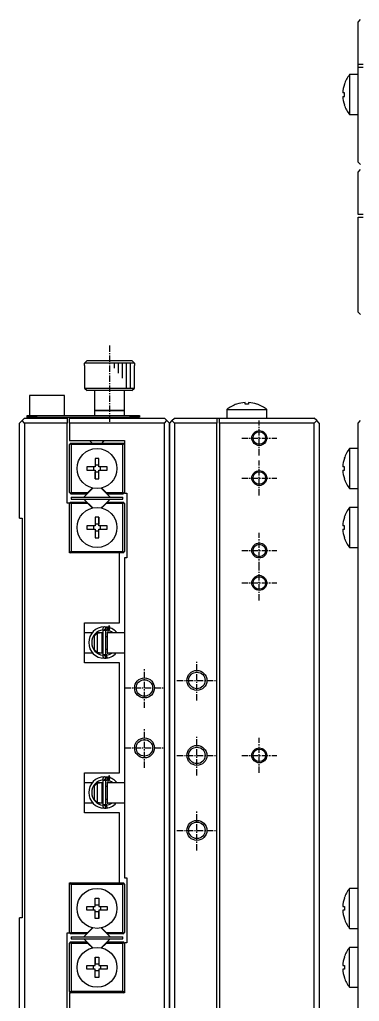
# Model space of a CAD drawing. Extents: x 10 to 415, y 10 to 308.
# Drawn here: x 12 to 80, y 111 to 307.4 of the extents above; entities that cross this region are included whole.
import ezdxf

# ---------------------------------------------------------------- set-up
doc = ezdxf.new("R2010")
doc.units = 0
doc.linetypes.add('CENTER', pattern=[2, 1.25, -0.25, 0.25, -0.25])
doc.layers.get('0').update_dxf_attribs({"linetype": 'CONTINUOUS'})
doc.layers.add('CENTER', color=1, linetype='CENTER')

msp = doc.modelspace()

# ---------------------------------------------------------------- linework, layer by layer
at = {"color": 7, "linetype": 'CONTINUOUS'}
for p, q in [((79.790015, 306.9098082008853), (80.290015, 307.4098082008853)), ((79.790015, 298.4098082008853), (79.790015, 306.9098082008853)), ((80.790015, 298.4098082008853), (79.790015, 298.4098082008853)), ((79.790015, 297.9098082008853), (79.790015, 298.4098082008853)), ((79.790015, 294.0598082008853), (79.790015, 297.9098082008853)), ((79.790015, 297.9098082008853), (80.790015, 297.9098082008853)), ((78.06654, 296.4098082008853), (78.06654, 288.4098082008853)), ((79.790015, 296.4098082008853), (78.06654, 296.4098082008853)), ((79.790015, 296.4098082008853), (78.06654, 296.4098082008853)), ((77.027433, 292.7698082008853), (76.709985, 292.7698082008853)), ((77.027433, 294.4452382008853), (77.01838399999998, 294.4496522008853)), ((77.027433, 292.0498082008853), (77.027433, 292.7698082008853)), ((79.790015, 290.7598082008854), (79.790015, 294.0598082008853)), ((76.709985, 292.0498082008853), (77.027433, 292.0498082008853)), ((79.790015, 278.9098082008853), (79.790015, 290.7598082008854)), ((77.01838399999998, 290.3699642008853), (77.027433, 290.3743782008854)), ((78.06654, 288.4098082008853), (79.790015, 288.4098082008853)), ((78.06654, 288.4098082008853), (79.790015, 288.4098082008853)), ((79.790015, 278.9098082008853), (80.290015, 278.4098082008853)), ((79.790015, 276.9098082008853), (80.290015, 277.4098082008853)), ((79.790015, 268.4098082008853), (79.790015, 276.9098082008853)), ((80.790015, 268.4098082008853), (79.790015, 268.4098082008853)), ((79.790015, 248.9098082008853), (79.790015, 267.9098082008853)), ((79.790015, 267.9098082008853), (80.790015, 267.9098082008853)), ((79.790015, 248.9098082008853), (80.290015, 248.4098082008853)), ((25, 238.1998232008853), (25.016026, 238.1998232008853)), ((25, 238.1998232008853), (25, 233.6998232008853)), ((25.016026, 238.6998232008853), (25.517813, 239.1998232008853)), ((34.983974, 238.6998232008853), (25.016026, 238.6998232008853)), ((25.016026, 238.1998232008853), (25.016026, 238.6998232008853)), ((25.517813, 239.1998232008853), (34.482187, 239.1998232008853)), ((34.482187, 239.1998232008853), (34.983974, 238.6998232008853)), ((34.983974, 238.6998232008853), (34.983974, 238.1998232008853)), ((34.983974, 238.1998232008853), (35, 238.1998232008853)), ((35, 233.6998232008853), (35, 238.1998232008853)), ((21, 232.1998232008853), (14, 232.1998232008853)), ((14, 232.1998232008853), (14, 228.1998232008853)), ((21, 228.1998232008853), (21, 232.1998232008853)), ((25, 233.6998232008853), (35, 233.6998232008853)), ((25, 233.6998232008853), (25.5, 233.1998232008853)), ((34.5, 233.1998232008853), (25.5, 233.1998232008853)), ((27, 233.1998232008853), (27, 229.1998232008853)), ((33, 229.1998232008853), (33, 233.1998232008853)), ((34.5, 233.1998232008853), (35, 233.6998232008853)), ((55.46457, 230.4624062008853), (55.460156, 230.4714552008853)), ((57.14, 230.4624062008853), (57.14, 230.7798542008853)), ((57.86, 230.4624062008853), (57.14, 230.4624062008853)), ((57.86, 230.7798542008853), (57.86, 230.4624062008853)), ((59.53984399999999, 230.4714552008853), (59.53543, 230.4624062008853)), ((13.5, 227.8998232008853), (13.5, 228.1998232008853)), ((13.5, 228.1998232008853), (15.5, 228.1998232008853)), ((13.5, 227.6998232008853), (13.5, 227.8998232008853)), ((13.5, 227.8998232008853), (15.5, 227.8998232008853)), ((15.5, 227.8998232008853), (13.5, 227.8998232008853)), ((15.5, 228.1998232008853), (34, 228.1998232008853)), ((15.5, 227.8998232008853), (19.5, 227.8998232008853)), ((15.5, 227.8998232008853), (19.5, 227.8998232008853)), ((19.5, 227.8998232008853), (34, 227.8998232008853)), ((21.5, 227.8998232008853), (21.5, 227.6998232008853)), ((27, 229.1998232008853), (33, 229.1998232008853)), ((33, 229.1998232008853), (27, 229.1998232008853)), ((27, 229.1998232008853), (27, 228.1998232008853)), ((28.5, 227.8998232008853), (28.5, 227.6998432008853)), ((31.5, 227.6998432008853), (31.5, 227.8998232008853)), ((33, 228.1998232008853), (33, 229.1998232008853)), ((34, 228.1998232008853), (36, 228.1998232008853)), ((36, 227.8998232008853), (34, 227.8998232008853)), ((36, 228.1998232008853), (36, 227.8998232008853)), ((53.5, 229.4232992008853), (61.5, 229.4232992008853)), ((53.5, 229.4232992008853), (53.5, 227.6998232008853)), ((53.5, 229.4232992008853), (53.5, 227.6998232008853)), ((61.5, 227.6998232008853), (61.5, 229.4232992008853)), ((61.5, 227.6998232008853), (61.5, 229.4232992008853)), ((12, 226.6998232008853), (12.5, 227.1998232008853)), ((12, 207.6998232008853), (12, 226.6998232008853)), ((12.5, 227.1998232008853), (13, 227.6998232008853)), ((13, 226.6998232008853), (12.5, 227.1998232008853)), ((13, 227.6998232008853), (21.5, 227.6998232008853)), ((21.5, 226.6998232008853), (13, 226.6998232008853)), ((13, 226.6998232008853), (13, 108.6998232008853)), ((21.5, 227.6998232008853), (21.5, 226.6998232008853)), ((21.5, 210.6998232008853), (21.5, 226.6998232008853)), ((22, 227.6998232008853), (41, 227.6998232008853)), ((22, 226.6998232008853), (22, 227.6998232008853)), ((22, 226.6998232008853), (22, 223.1998232008853)), ((41, 226.6998232008853), (22, 226.6998232008853)), ((41.5, 227.1998232008853), (41, 227.6998232008853)), ((41, 226.6998232008853), (41.5, 227.1998232008853)), ((41, 108.6998232008853), (41, 226.6998232008853)), ((41.5, 227.1998232008853), (42, 226.6998232008853)), ((42.5, 227.1998232008853), (42, 226.6998232008853)), ((42, 108.6998232008853), (42, 226.6998232008853)), ((42, 226.6998232008853), (42, 108.6998232008853)), ((42.5, 227.1998232008853), (43, 227.6998232008853)), ((43, 226.6998232008853), (42.5, 227.1998232008853)), ((43, 227.6998232008853), (51.5, 227.6998232008853)), ((51.5, 226.6998232008853), (43, 226.6998232008853)), ((43, 226.6998232008853), (43, 108.6998232008853)), ((51.5, 227.6998232008853), (51.5, 226.6998232008853)), ((51.5, 227.6998232008853), (52, 227.6998232008853)), ((51.5, 108.6998232008853), (51.5, 226.6998232008853)), ((52, 227.6998232008853), (55.85, 227.6998232008853)), ((52, 226.6998232008853), (52, 227.6998232008853)), ((71, 226.6998232008853), (52, 226.6998232008853)), ((52, 226.6998232008853), (52, 108.6998232008853)), ((55.85, 227.6998232008853), (59.15, 227.6998232008853)), ((59.15, 227.6998232008853), (71, 227.6998232008853)), ((71.5, 227.1998232008853), (71, 227.6998232008853)), ((71, 226.6998232008853), (71.5, 227.1998232008853)), ((71, 108.6998232008853), (71, 226.6998232008853)), ((72, 226.6998232008853), (71.5, 227.1998232008853)), ((72, 226.6998232008853), (72, 108.6998232008853)), ((79.790015, 226.6998232008853), (80.290015, 227.1998232008853)), ((79.790015, 219.2498232008853), (79.790015, 226.6998232008853)), ((22, 223.1998232008853), (26, 223.1998232008853)), ((22, 222.3998232008853), (22.15, 222.5498232008853)), ((22, 212.7998232008853), (22, 222.3998232008853)), ((22.3, 222.6998232008853), (22.15, 222.5498232008853)), ((22.15, 222.5498232008853), (22.3, 222.3998232008853)), ((22.3, 222.6998232008853), (32.7, 222.6998232008853)), ((22.3, 222.3998232008853), (22.3, 212.7998232008853)), ((32.7, 222.3998232008853), (22.3, 222.3998232008853)), ((26, 223.1998232008853), (28.500005, 223.1998232008853)), ((26, 223.1998232008853), (26.25, 222.9498232008853)), ((26.25, 222.9498232008853), (26.5, 222.6998232008853)), ((28.5, 222.6998232008853), (28.75, 222.9498232008853)), ((28.500005, 223.1998232008853), (29, 223.1998232008853)), ((28.75, 222.9498232008853), (29, 223.1998232008853)), ((29, 223.1998232008853), (31.499995, 223.1998232008853)), ((31.499995, 223.1998232008853), (33, 223.1998232008853)), ((32.85, 222.5498232008853), (32.7, 222.6998232008853)), ((32.7, 222.3998232008853), (32.85, 222.5498232008853)), ((32.7, 212.7998232008853), (32.7, 222.3998232008853)), ((32.85, 222.5498232008853), (33, 222.3998232008853)), ((33, 223.1998232008853), (33, 212.6998232008853)), ((78.06654, 221.5998232008853), (78.06654, 213.5998232008853)), ((79.790015, 221.5998232008853), (78.06654, 221.5998232008853)), ((27.86, 219.6352542008853), (27.14, 219.6352542008853)), ((27.14, 219.6352542008853), (27.14, 217.9598232008853)), ((27.14, 219.6352542008853), (27.14, 218.2878522008853)), ((27.14, 218.2878522008853), (27.14, 217.9598232008853)), ((27.86, 218.2878522008853), (27.14, 218.2878522008853)), ((27.86, 217.9598232008853), (27.86, 219.6352542008853)), ((77.027433, 219.6352542008853), (77.01838399999998, 219.6396672008853)), ((79.790015, 215.9498232008853), (79.790015, 219.2498232008853)), ((27.14, 217.9598232008853), (25.46457, 217.9598232008853)), ((25.46457, 217.9598232008853), (25.46457, 217.2398232008853)), ((25.46457, 217.2398232008853), (27.14, 217.2398232008853)), ((26.811971, 217.9598232008853), (26.811971, 217.2398232008853)), ((27.14, 217.2398232008853), (27.14, 215.5643932008853)), ((27.14, 217.2398232008853), (27.14, 216.9117942008853)), ((27.14, 215.5643932008853), (27.14, 216.9117942008853)), ((27.14, 216.9117942008853), (27.86, 216.9117942008853)), ((29.53543, 217.9598232008853), (27.86, 217.9598232008853)), ((27.86, 215.5643932008853), (27.86, 217.2398232008853)), ((27.86, 217.2398232008853), (29.53543, 217.2398232008853)), ((28.188029, 217.2398232008853), (28.188029, 217.9598232008853)), ((29.53543, 217.2398232008853), (29.53543, 217.9598232008853)), ((77.027433, 217.9598232008853), (76.709985, 217.9598232008853)), ((76.709985, 217.2398232008853), (77.027433, 217.2398232008853)), ((77.027433, 217.2398232008853), (77.027433, 217.9598232008853)), ((27.14, 215.5643932008853), (27.86, 215.5643932008853)), ((77.01838399999998, 215.5599792008853), (77.027433, 215.5643932008853)), ((79.790015, 207.4498232008853), (79.790015, 215.9498232008853)), ((22.15, 212.6498232008853), (22, 212.7998232008853)), ((22.3, 212.7998232008853), (22.15, 212.6498232008853)), ((22.15, 212.6498232008853), (22.3, 212.4998232008853)), ((22.3, 212.7998232008853), (25.683185, 212.7998232008853)), ((25.383185, 212.4998232008853), (22.3, 212.4998232008853)), ((24.871573, 211.8998232008853), (26.660632, 213.6888822008853)), ((25.383185, 212.4998232008853), (25.683185, 212.7998232008853)), ((25.683185, 212.7998232008853), (26.588438, 213.7050762008853)), ((30.128427, 211.8998232008853), (28.339368, 213.6888822008853)), ((28.411562, 213.7050762008853), (29.316815, 212.7998232008853)), ((29.316815, 212.7998232008853), (32.7, 212.7998232008853)), ((29.316815, 212.7998232008853), (29.616815, 212.4998232008853)), ((32.7, 212.4998232008853), (29.616815, 212.4998232008853)), ((32.85, 212.6498232008853), (32.7, 212.7998232008853)), ((32.7, 212.4998232008853), (32.85, 212.6498232008853)), ((33, 212.7998232008853), (32.85, 212.6498232008853)), ((33, 212.6998232008853), (33.5, 212.6998232008853)), ((33.5, 212.6998232008853), (33.5, 199.6998232008853)), ((78.06654, 213.5998232008853), (79.790015, 213.5998232008853)), ((22, 210.6998232008853), (21.5, 210.6998232008853)), ((22, 210.5998232008853), (22.15, 210.7498232008853)), ((22, 200.6998232008853), (22, 210.6998232008853)), ((22.3, 210.8998232008853), (22.15, 210.7498232008853)), ((22.15, 210.7498232008853), (22.3, 210.5998232008853)), ((22.3, 211.8998232008853), (32.7, 211.8998232008853)), ((22.3, 211.8998232008853), (22.3, 211.4998232008853)), ((22.3, 211.4998232008853), (32.7, 211.4998232008853)), ((22.3, 210.8998232008853), (25.383185, 210.8998232008853)), ((22.3, 210.5998232008853), (22.3, 200.9998232008853)), ((25.683185, 210.5998232008853), (22.3, 210.5998232008853)), ((24.871573, 211.4998232008853), (26.660632, 209.7107652008853)), ((25.683185, 210.5998232008853), (25.383185, 210.8998232008853)), ((26.588438, 209.6945702008853), (25.683185, 210.5998232008853)), ((28.914214, 210.2856102008853), (28.339368, 209.7107652008853)), ((29.316815, 210.5998232008853), (28.411562, 209.6945702008853)), ((30.128427, 211.4998232008853), (28.914214, 210.2856102008853)), ((29.616815, 210.8998232008853), (29.316815, 210.5998232008853)), ((32.7, 210.5998232008853), (29.316815, 210.5998232008853)), ((29.616815, 210.8998232008853), (32.7, 210.8998232008853)), ((32.7, 211.4998232008853), (32.7, 211.8998232008853)), ((32.85, 210.7498232008853), (32.7, 210.8998232008853)), ((32.7, 210.5998232008853), (32.85, 210.7498232008853)), ((32.7, 200.9998232008853), (32.7, 210.5998232008853)), ((32.85, 210.7498232008853), (33, 210.5998232008853)), ((33, 210.5998232008853), (33, 200.9998232008853)), ((78.06654, 209.7998232008853), (78.06654, 205.7998232008853)), ((79.790015, 209.7998232008853), (78.06654, 209.7998232008853)), ((12, 207.6998232008853), (12.5, 207.6998232008853)), ((12.5, 207.6998232008853), (12.5, 127.6998232008853)), ((27.86, 207.8352542008853), (27.14, 207.8352542008853)), ((27.14, 207.8352542008853), (27.14, 206.1598232008853)), ((27.86, 206.4878522008853), (27.14, 206.4878522008853)), ((27.86, 206.1598232008853), (27.86, 207.8352542008853)), ((27.86, 207.8352542008853), (27.86, 206.4878522008853)), ((27.86, 206.1598232008853), (27.86, 206.4878522008853)), ((77.027433, 207.8352542008853), (77.01838399999998, 207.8396672008854)), ((77.027433, 207.8352542008853), (77.01838399999998, 207.8396672008854)), ((79.790015, 204.1498232008853), (79.790015, 207.4498232008853)), ((25.46457, 206.1598232008853), (25.46457, 205.4398232008853)), ((27.14, 206.1598232008853), (25.46457, 206.1598232008853)), ((25.46457, 205.4398232008853), (27.14, 205.4398232008853)), ((26.811971, 206.1598232008853), (26.811971, 205.4398232008853)), ((27.14, 205.4398232008853), (27.14, 203.7643932008853)), ((27.14, 205.1117942008853), (27.86, 205.1117942008853)), ((29.53543, 206.1598232008853), (27.86, 206.1598232008853)), ((27.86, 205.4398232008853), (29.53543, 205.4398232008853)), ((27.86, 203.7643932008853), (27.86, 205.4398232008853)), ((27.86, 205.1117942008853), (27.86, 205.4398232008853)), ((27.86, 203.7643932008853), (27.86, 205.1117942008853)), ((28.188029, 205.4398232008853), (28.188029, 206.1598232008853)), ((29.53543, 205.4398232008853), (29.53543, 206.1598232008853)), ((77.027433, 206.1598232008853), (76.709985, 206.1598232008853)), ((76.709985, 205.4398232008853), (77.027433, 205.4398232008853)), ((77.027433, 205.4398232008853), (77.027433, 206.1598232008853)), ((78.06654, 205.7998232008853), (78.06654, 201.7998232008853)), ((27.14, 203.7643932008853), (27.86, 203.7643932008853)), ((77.01838399999998, 203.7599792008853), (77.027433, 203.7643932008853)), ((77.01838399999998, 203.7599792008853), (77.027433, 203.7643932008853)), ((79.790015, 108.6998232008853), (79.790015, 204.1498232008853)), ((22.15, 200.8498232008853), (22, 200.9998232008853)), ((32, 200.6998232008853), (22, 200.6998232008853)), ((22.3, 200.9998232008853), (22.15, 200.8498232008853)), ((22.15, 200.8498232008853), (22.3, 200.6998232008853)), ((22.3, 200.9998232008853), (32.7, 200.9998232008853)), ((32.7, 200.6998232008853), (32, 200.6998232008853)), ((32, 186.6998232008853), (32, 200.6998232008853)), ((32.85, 200.8498232008853), (32.7, 200.9998232008853)), ((32.7, 200.6998232008853), (32.85, 200.8498232008853)), ((33, 200.9998232008853), (32.85, 200.8498232008853)), ((78.06654, 201.7998232008853), (79.790015, 201.7998232008853)), ((33, 199.6998232008853), (33, 135.6998232008853)), ((33.5, 199.6998232008853), (33, 199.6998232008853)), ((25, 186.6998232008853), (32, 186.6998232008853)), ((25, 183.9498232008853), (25, 186.6998232008853)), ((26.503516, 184.6998232008853), (25, 184.6998232008853)), ((27, 184.1140372008853), (27.5, 184.6363152008853)), ((28, 184.6998232008853), (27.321768, 184.6998232008853)), ((27.5, 184.6363152008853), (27.5, 180.7633322008853)), ((28, 184.6363152008853), (27.5, 184.6363152008853)), ((28, 184.6998232008853), (28, 184.6363152008853)), ((28.5, 184.6998232008853), (28, 184.6998232008853)), ((28.5, 180.6998232008853), (28.5, 184.6998232008853)), ((28.694651, 185.3076142008853), (28.731549, 185.3116862008853)), ((28.694736, 185.6249312008853), (28.694736, 179.9249312008853)), ((29.564457, 185.8723822008853), (29.026863, 185.9238642008853)), ((29.660774, 185.8537122008853), (29.219678, 185.8234502008853)), ((29.294736, 179.9249312008853), (29.294736, 185.6249312008853)), ((29.5, 184.6998232008853), (29.5, 180.6998232008853)), ((33, 184.6998232008853), (29.5, 184.6998232008853)), ((29.525563, 185.2696342008853), (29.561788, 185.2616522008853)), ((29.67224, 185.8484832008853), (29.544927, 185.2653962008853)), ((29.661177, 185.8530562008853), (29.564457, 185.8723822008853)), ((29.670334, 185.8510622008853), (29.67224, 185.8484832008853)), ((25, 181.4498232008853), (25, 183.9498232008853)), ((27, 181.2856102008853), (27, 184.1140372008853)), ((28.694736, 183.9498232008853), (28.5, 183.9498232008853)), ((29.5, 183.9498232008853), (29.294736, 183.9498232008853)), ((25, 178.6998232008853), (25, 181.4498232008853)), ((27.5, 180.7633322008853), (27, 181.2856102008853)), ((27.5, 180.7633322008853), (28, 180.7633322008853)), ((28, 180.7633322008853), (28, 180.6998232008853)), ((28.5, 181.4498232008853), (28.694736, 181.4498232008853)), ((29.294736, 181.4498232008853), (29.5, 181.4498232008853)), ((25, 180.6998232008853), (26.627182, 180.6998232008853)), ((27.512775, 180.6998232008853), (28, 180.6998232008853)), ((28, 180.6998232008853), (28.5, 180.6998232008853)), ((29.5, 180.6998232008853), (33, 180.6998232008853)), ((29.605197, 179.6861772008853), (29.606766, 179.6864032008853)), ((29.606766, 179.6864032008853), (29.60873, 179.6866912008853)), ((29.60873, 179.6866912008853), (29.610579, 179.6869662008853)), ((29.610579, 179.6869662008853), (29.612286, 179.6872242008853)), ((29.612286, 179.6872242008853), (29.613367, 179.6873892008853)), ((29.613367, 179.6873892008853), (29.615742, 179.6877582008853)), ((29.615742, 179.6877582008853), (29.61690200000001, 179.6879402008853)), ((29.61690200000001, 179.6879402008853), (29.618384, 179.6881762008853)), ((29.618384, 179.6881762008853), (29.620104, 179.6884542008853)), ((29.620104, 179.6884542008853), (29.621446, 179.6886732008853)), ((29.621446, 179.6886732008853), (29.624951, 179.6892562008853)), ((29.624951, 179.6892562008853), (29.626498, 179.6895192008853)), ((29.626498, 179.6895192008853), (29.660774, 179.6961502008853)), ((29.661261, 179.6963082008853), (29.660243, 179.6960922008853)), ((29.660724, 179.6967052008853), (29.725263, 179.7113892008853)), ((32, 178.6998232008853), (25, 178.6998232008853)), ((32, 156.6998232008853), (32, 178.6998232008853)), ((25, 156.6998232008853), (32, 156.6998232008853)), ((25, 153.9498232008853), (25, 156.6998232008853)), ((28.694651, 155.3076142008853), (28.731549, 155.3116862008853)), ((28.694736, 155.6249312008853), (28.694736, 149.9249312008853)), ((29.564457, 155.8723822008853), (29.026863, 155.9238642008853)), ((29.660774, 155.8537122008853), (29.219678, 155.8234502008853)), ((29.294736, 149.9249312008853), (29.294736, 155.6249312008853)), ((29.525563, 155.2696342008853), (29.543352, 155.2657842008853)), ((29.543352, 155.2657842008853), (29.561788, 155.2616522008853)), ((29.671211, 155.8502922008853), (29.544927, 155.2653962008853)), ((29.661177, 155.8530562008853), (29.564457, 155.8723822008853)), ((29.670334, 155.8510622008853), (29.671211, 155.8502922008853)), ((26.503516, 154.6998232008853), (25, 154.6998232008853)), ((25, 151.4498232008853), (25, 153.9498232008853)), ((27, 154.1140372008853), (27.5, 154.6363152008853)), ((27, 151.2856102008853), (27, 154.1140372008853)), ((28, 154.6998232008853), (27.321768, 154.6998232008853)), ((27.5, 154.6363152008853), (27.5, 150.7633322008853)), ((28, 154.6363152008853), (27.5, 154.6363152008853)), ((28, 154.6998232008853), (28, 154.6363152008853)), ((28.5, 154.6998232008853), (28, 154.6998232008853)), ((28.5, 150.6998232008853), (28.5, 154.6998232008853)), ((28.694736, 153.9498232008853), (28.5, 153.9498232008853)), ((29.5, 153.9498232008853), (29.294736, 153.9498232008853)), ((29.5, 154.6998232008853), (29.5, 150.6998232008853)), ((33, 154.6998232008853), (29.5, 154.6998232008853)), ((25, 148.6998232008853), (25, 151.4498232008853)), ((27.5, 150.7633322008853), (27, 151.2856102008853)), ((28.5, 151.4498232008853), (28.694736, 151.4498232008853)), ((29.294736, 151.4498232008853), (29.5, 151.4498232008853)), ((25, 150.6998232008853), (26.627182, 150.6998232008853)), ((27.5, 150.7633322008853), (28, 150.7633322008853)), ((27.512775, 150.6998232008853), (28, 150.6998232008853)), ((28, 150.7633322008853), (28, 150.6998232008853)), ((28, 150.6998232008853), (28.5, 150.6998232008853)), ((29.5, 150.6998232008853), (33, 150.6998232008853)), ((29.605197, 149.6861772008853), (29.606766, 149.6864032008853)), ((29.606766, 149.6864032008853), (29.60873, 149.6866912008853)), ((29.60873, 149.6866912008853), (29.610579, 149.6869662008853)), ((29.610579, 149.6869662008853), (29.612286, 149.6872242008853)), ((29.612286, 149.6872242008853), (29.613367, 149.6873892008853)), ((29.613367, 149.6873892008853), (29.615742, 149.6877582008853)), ((29.615742, 149.6877582008853), (29.61690200000001, 149.6879402008853)), ((29.61690200000001, 149.6879402008853), (29.618384, 149.6881762008853)), ((29.618384, 149.6881762008853), (29.620104, 149.6884542008853)), ((29.620104, 149.6884542008853), (29.621446, 149.6886732008853)), ((29.621446, 149.6886732008853), (29.624951, 149.6892562008853)), ((29.624951, 149.6892562008853), (29.626498, 149.6895192008853)), ((29.626498, 149.6895192008853), (29.660774, 149.6961502008853)), ((29.661261, 149.6963082008853), (29.660243, 149.6960922008853)), ((29.660724, 149.6967052008853), (29.695427, 149.7044212008853)), ((32, 148.6998232008853), (25, 148.6998232008853)), ((32, 134.6998232008853), (32, 148.6998232008853)), ((33, 135.6998232008853), (33.5, 135.6998232008853)), ((33.5, 135.6998232008853), (33.5, 122.6998232008853)), ((22, 134.6998232008853), (32, 134.6998232008853)), ((22, 124.6998232008853), (22, 134.6998232008853)), ((22, 134.3998232008853), (22.15, 134.5498232008853)), ((22.3, 134.6998232008853), (22.15, 134.5498232008853)), ((22.15, 134.5498232008853), (22.3, 134.3998232008853)), ((32.7, 134.3998232008853), (22.3, 134.3998232008853)), ((22.3, 134.3998232008853), (22.3, 124.7998232008853)), ((32, 134.6998232008853), (32.7, 134.6998232008853)), ((32.85, 134.5498232008853), (32.7, 134.6998232008853)), ((32.7, 134.3998232008853), (32.85, 134.5498232008853)), ((32.7, 124.7998232008853), (32.7, 134.3998232008853)), ((32.85, 134.5498232008853), (33, 134.3998232008853)), ((33, 134.3998232008853), (33, 124.7998232008853)), ((78.06654, 129.5998232008853), (78.06654, 133.5998232008853)), ((79.790015, 133.5998232008853), (78.06654, 133.5998232008853)), ((27.14, 131.6352542008853), (27.86, 131.6352542008853)), ((27.14, 129.9598232008853), (27.14, 131.6352542008853)), ((27.86, 131.6352542008853), (27.86, 129.9598232008853)), ((27.86, 131.6352542008853), (27.86, 130.2878522008853)), ((77.01838399999998, 131.6396672008853), (77.027433, 131.6352542008853)), ((77.01838399999998, 131.6396672008853), (77.027433, 131.6352542008853)), ((25.46457, 129.9598232008853), (27.14, 129.9598232008853)), ((25.46457, 129.2398232008853), (25.46457, 129.9598232008853)), ((26.811971, 129.2398232008853), (26.811971, 129.9598232008853)), ((27.14, 130.2878522008853), (27.86, 130.2878522008853)), ((27.86, 130.2878522008853), (27.86, 129.9598232008853)), ((27.86, 129.9598232008853), (29.53543, 129.9598232008853)), ((28.188029, 129.9598232008853), (28.188029, 129.2398232008853)), ((29.53543, 129.9598232008853), (29.53543, 129.2398232008853)), ((76.709985, 129.9598232008853), (77.027433, 129.9598232008853)), ((77.027433, 129.9598232008853), (77.027433, 129.2398232008853)), ((12, 108.6998232008853), (12, 127.6998232008853)), ((12.5, 127.6998232008853), (12, 127.6998232008853)), ((27.14, 129.2398232008853), (25.46457, 129.2398232008853)), ((27.14, 127.5643932008853), (27.14, 129.2398232008853)), ((27.86, 128.9117942008853), (27.14, 128.9117942008853)), ((27.86, 129.2398232008853), (27.86, 127.5643932008853)), ((29.53543, 129.2398232008853), (27.86, 129.2398232008853)), ((27.86, 129.2398232008853), (27.86, 128.9117942008853)), ((27.86, 127.5643932008853), (27.86, 128.9117942008853)), ((77.027433, 129.2398232008853), (76.709985, 129.2398232008853)), ((78.06654, 125.5998232008853), (78.06654, 129.5998232008853)), ((27.86, 127.5643932008853), (27.14, 127.5643932008853)), ((77.027433, 127.5643932008853), (77.01838399999998, 127.5599792008853)), ((77.027433, 127.5643932008853), (77.01838399999998, 127.5599792008853)), ((21.5, 124.6998232008853), (22, 124.6998232008853)), ((21.5, 108.6998232008853), (21.5, 124.6998232008853)), ((22.15, 124.6498232008853), (22, 124.7998232008853)), ((22.3, 124.7998232008853), (22.15, 124.6498232008853)), ((22.15, 124.6498232008853), (22.3, 124.4998232008853)), ((22.3, 124.7998232008853), (25.683185, 124.7998232008853)), ((25.383185, 124.4998232008853), (22.3, 124.4998232008853)), ((22.3, 123.8998232008853), (22.3, 123.4998232008853)), ((22.3, 123.8998232008853), (32.7, 123.8998232008853)), ((24.871573, 123.8998232008853), (26.085786, 125.1140372008853)), ((25.383185, 124.4998232008853), (25.683185, 124.7998232008853)), ((25.683185, 124.7998232008853), (26.588438, 125.7050762008853)), ((26.085786, 125.1140372008853), (26.660632, 125.6888822008853)), ((30.128427, 123.8998232008853), (28.339368, 125.6888822008853)), ((28.411562, 125.7050762008853), (29.316815, 124.7998232008853)), ((29.316815, 124.7998232008853), (29.616815, 124.4998232008853)), ((29.316815, 124.7998232008853), (32.7, 124.7998232008853)), ((32.7, 124.4998232008853), (29.616815, 124.4998232008853)), ((32.85, 124.6498232008853), (32.7, 124.7998232008853)), ((32.7, 124.4998232008853), (32.85, 124.6498232008853)), ((32.7, 123.4998232008853), (32.7, 123.8998232008853)), ((33, 124.7998232008853), (32.85, 124.6498232008853)), ((78.06654, 125.5998232008853), (79.790015, 125.5998232008853)), ((22, 122.5998232008853), (22.15, 122.7498232008853)), ((22, 112.9998232008853), (22, 122.5998232008853)), ((22.3, 122.8998232008853), (22.15, 122.7498232008853)), ((22.15, 122.7498232008853), (22.3, 122.5998232008853)), ((22.3, 123.4998232008853), (32.7, 123.4998232008853)), ((22.3, 122.8998232008853), (25.383185, 122.8998232008853)), ((25.683185, 122.5998232008853), (22.3, 122.5998232008853)), ((22.3, 122.5998232008853), (22.3, 112.9998232008853)), ((24.871573, 123.4998232008853), (26.660632, 121.7107652008853)), ((25.683185, 122.5998232008853), (25.383185, 122.8998232008853)), ((26.588438, 121.6945702008853), (25.683185, 122.5998232008853)), ((30.128427, 123.4998232008853), (28.339368, 121.7107652008853)), ((29.316815, 122.5998232008853), (28.411562, 121.6945702008853)), ((29.616815, 122.8998232008853), (29.316815, 122.5998232008853)), ((32.7, 122.5998232008853), (29.316815, 122.5998232008853)), ((29.616815, 122.8998232008853), (32.7, 122.8998232008853)), ((32.85, 122.7498232008853), (32.7, 122.8998232008853)), ((32.7, 122.5998232008853), (32.85, 122.7498232008853)), ((32.7, 112.9998232008853), (32.7, 122.5998232008853)), ((32.85, 122.7498232008853), (33, 122.5998232008853)), ((33, 122.6998232008853), (33, 112.6998232008853)), ((33.5, 122.6998232008853), (33, 122.6998232008853)), ((78.06654, 113.7998232008853), (78.06654, 121.7998232008853)), ((79.790015, 121.7998232008853), (78.06654, 121.7998232008853)), ((27.14, 119.8352542008853), (27.86, 119.8352542008853)), ((27.14, 118.1598232008853), (27.14, 119.8352542008853)), ((27.14, 119.8352542008853), (27.14, 118.4878522008853)), ((27.86, 119.8352542008853), (27.86, 118.1598232008853)), ((77.01838399999998, 119.8396672008853), (77.027433, 119.8352542008853)), ((25.46457, 118.1598232008853), (27.14, 118.1598232008853)), ((25.46457, 117.4398232008853), (25.46457, 118.1598232008853)), ((26.811971, 117.4398232008853), (26.811971, 118.1598232008853)), ((27.14, 118.1598232008853), (27.14, 118.4878522008853)), ((27.14, 118.4878522008853), (27.86, 118.4878522008853)), ((27.86, 118.1598232008853), (29.53543, 118.1598232008853)), ((28.188029, 118.1598232008853), (28.188029, 117.4398232008853)), ((29.53543, 118.1598232008853), (29.53543, 117.4398232008853)), ((76.709985, 118.1598232008853), (77.027433, 118.1598232008853)), ((77.027433, 118.1598232008853), (77.027433, 117.4398232008853)), ((27.14, 117.4398232008853), (25.46457, 117.4398232008853)), ((27.14, 115.7643932008853), (27.14, 117.4398232008853)), ((27.14, 117.1117942008853), (27.14, 117.4398232008853)), ((27.14, 115.7643932008853), (27.14, 117.1117942008853)), ((27.86, 117.1117942008853), (27.14, 117.1117942008853)), ((27.86, 117.4398232008853), (27.86, 115.7643932008853)), ((29.53543, 117.4398232008853), (27.86, 117.4398232008853)), ((77.027433, 117.4398232008853), (76.709985, 117.4398232008853)), ((27.86, 115.7643932008853), (27.14, 115.7643932008853)), ((77.027433, 115.7643932008853), (77.01838399999998, 115.7599792008853)), ((22.15, 112.8498232008853), (22, 112.9998232008853)), ((22, 112.6998232008853), (22, 108.6998232008853)), ((33, 112.6998232008853), (22, 112.6998232008853)), ((22.3, 112.9998232008853), (22.15, 112.8498232008853)), ((22.15, 112.8498232008853), (22.3, 112.6998232008853)), ((22.3, 112.9998232008853), (32.7, 112.9998232008853)), ((32.85, 112.8498232008853), (32.7, 112.9998232008853)), ((32.7, 112.6998232008853), (32.85, 112.8498232008853)), ((33, 112.9998232008853), (32.85, 112.8498232008853)), ((78.06654, 113.7998232008853), (79.790015, 113.7998232008853))]:
    msp.add_line(p, q, dxfattribs=at)
at = {"color": 3, "linetype": 'CONTINUOUS'}
for p, q in [((31, 237.6998232008853), (31, 238.6998232008853)), ((31.8, 236.6998232008853), (31.8, 238.6998232008853)), ((32.6, 235.6998232008853), (32.6, 238.6998232008853)), ((33.4, 233.6998232008853), (33.4, 238.6998232008853)), ((34.2, 233.6998232008853), (34.2, 238.6998232008853))]:
    msp.add_line(p, q, dxfattribs=at)
at = {"color": 7, "linetype": 'CONTINUOUS', "const_width": 1}
for points in [[(29.294736, 185.0716812008853), (29.294949, 185.0809552008853), (29.295635, 185.0907222008853), (29.296794, 185.1004432008853), (29.298421, 185.1100982008853), (29.300515, 185.1196632008853), (29.303071, 185.1291182008853), (29.306084, 185.1384412008853), (29.309548, 185.1476092008853), (29.313456, 185.1566032008853), (29.317801, 185.1654002008853), (29.322573, 185.1739802008853), (29.327763, 185.1823222008853), (29.333361, 185.1904062008853), (29.339355, 185.1982112008853), (29.345732, 185.2057182008853), (29.352478, 185.2129072008853), (29.35958, 185.2197612008853), (29.367022, 185.2262592008853), (29.374786, 185.2323862008853), (29.382856, 185.2381232008853), (29.391212, 185.2434542008853), (29.399834, 185.2483642008853), (29.408702, 185.2528392008853), (29.417794, 185.2568642008853), (29.427088, 185.2604282008853), (29.436559, 185.2635192008853), (29.446182, 185.2661272008853), (29.455934, 185.2682432008853), (29.465787, 185.2698612008853), (29.475716, 185.2709752008853), (29.485694, 185.2715802008853), (29.495693, 185.2716752008853), (29.505686, 185.2712592008853), (29.51564600000001, 185.2703322008853), (29.525546, 185.2688972008853), (29.533917, 185.2672762008853)], [(29.660243, 185.8537702008853), (29.662265, 185.8528502008853), (29.663886, 185.8501272008853), (29.66509699999999, 185.8456182008853), (29.66589, 185.8393512008853), (29.666261, 185.8313662008853), (29.666207, 185.8217102008853), (29.665728, 185.8104432008853), (29.66482800000001, 185.7976362008853), (29.663511, 185.7833662008853), (29.661787, 185.7677232008853), (29.659665, 185.7508022008853), (29.65715900000001, 185.7327072008853), (29.654285, 185.7135512008853), (29.65105900000001, 185.6934512008853), (29.64750200000001, 185.6725322008853), (29.643636, 185.6509212008853), (29.639485, 185.6287542008853), (29.635073, 185.6061652008853), (29.63043, 185.5832952008853), (29.625582, 185.5602842008853), (29.62056, 185.5372742008853), (29.615395, 185.5144082008853), (29.610118, 185.4918262008853), (29.604763, 185.4696672008853), (29.599362, 185.4480682008853), (29.593949, 185.4271622008853), (29.588557, 185.4070782008853), (29.583219, 185.3879412008853), (29.577968, 185.3698672008853), (29.572836, 185.3529682008853), (29.567856, 185.3373492008853), (29.563057, 185.3231052008853), (29.55847, 185.3103252008853), (29.55412199999999, 185.2990882008853), (29.550041, 185.2894622008853), (29.546252, 185.2815072008853), (29.542777, 185.2752722008853), (29.539639, 185.2707962008853), (29.536857, 185.2681062008853), (29.534448, 185.2672182008853)], [(29.533917, 180.2825862008853), (29.523808, 180.2806762008853), (29.513908, 180.2793322008853), (29.503948, 180.2784942008853), (29.493954, 180.2781672008853), (29.483954, 180.2783512008853), (29.473976, 180.2790462008853), (29.46404600000001, 180.2802502008853), (29.454191, 180.2819602008853), (29.444439, 180.2841692008853), (29.434816, 180.2868732008853), (29.425348, 180.2900612008853), (29.41605900000001, 180.2937242008853), (29.406975, 180.2978512008853), (29.398118, 180.3024302008853), (29.389511, 180.3074462008853), (29.381176, 180.3128842008853), (29.373132, 180.3187302008853), (29.3654, 180.3249652008853), (29.357997, 180.3315722008853), (29.35094, 180.3385322008853), (29.344245, 180.3458282008853), (29.337928, 180.3534392008853), (29.332001, 180.3613442008853), (29.326477, 180.3695252008853), (29.321368, 180.3779582008853), (29.316683, 180.3866252008853), (29.312433, 180.3955022008853), (29.308625, 180.4045692008853), (29.305267, 180.4138042008853), (29.302364, 180.4231852008853), (29.299923, 180.4326892008853), (29.297948, 180.4422962008853), (29.296442, 180.4519822008853), (29.295407, 180.4617252008853), (29.294846, 180.4715042008853), (29.294736, 180.4781822008853)], [(29.294736, 155.0716812008853), (29.294949, 155.0809552008853), (29.295635, 155.0907222008853), (29.296794, 155.1004432008853), (29.298421, 155.1100982008853), (29.300515, 155.1196632008853), (29.303071, 155.1291182008853), (29.306084, 155.1384412008853), (29.309548, 155.1476092008853), (29.313456, 155.1566032008853), (29.317801, 155.1654002008853), (29.322573, 155.1739802008853), (29.327763, 155.1823222008853), (29.333361, 155.1904062008853), (29.339355, 155.1982112008853), (29.345732, 155.2057182008853), (29.352478, 155.2129072008853), (29.35958, 155.2197612008853), (29.367022, 155.2262592008853), (29.374786, 155.2323862008853), (29.382856, 155.2381232008853), (29.391212, 155.2434542008853), (29.399834, 155.2483642008853), (29.408702, 155.2528392008853), (29.417794, 155.2568642008853), (29.427088, 155.2604282008853), (29.436559, 155.2635192008853), (29.446182, 155.2661272008853), (29.455934, 155.2682432008853), (29.465787, 155.2698612008853), (29.475716, 155.2709752008853), (29.485694, 155.2715802008853), (29.495693, 155.2716752008853), (29.505686, 155.2712592008853), (29.51564600000001, 155.2703322008853), (29.525546, 155.2688972008853), (29.533917, 155.2672762008853)], [(29.660243, 155.8537702008853), (29.662265, 155.8528502008853), (29.663886, 155.8501272008853), (29.66509699999999, 155.8456182008853), (29.66589, 155.8393512008853), (29.666261, 155.8313662008853), (29.666207, 155.8217102008853), (29.665728, 155.8104432008853), (29.66482800000001, 155.7976362008853), (29.663511, 155.7833662008853), (29.661787, 155.7677232008853), (29.659665, 155.7508022008853), (29.65715900000001, 155.7327072008853), (29.654285, 155.7135512008853), (29.65105900000001, 155.6934512008853), (29.64750200000001, 155.6725322008853), (29.643636, 155.6509212008853), (29.639485, 155.6287542008853), (29.635073, 155.6061652008853), (29.63043, 155.5832952008853), (29.625582, 155.5602842008853), (29.62056, 155.5372742008853), (29.615395, 155.5144082008853), (29.610118, 155.4918262008853), (29.604763, 155.4696672008853), (29.599362, 155.4480682008853), (29.593949, 155.4271622008853), (29.588557, 155.4070782008853), (29.583219, 155.3879412008853), (29.577968, 155.3698672008853), (29.572836, 155.3529682008853), (29.567856, 155.3373492008853), (29.563057, 155.3231052008853), (29.55847, 155.3103252008853), (29.55412199999999, 155.2990882008853), (29.550041, 155.2894622008853), (29.546252, 155.2815072008853), (29.542777, 155.2752722008853), (29.539639, 155.2707962008853), (29.536857, 155.2681062008853), (29.534448, 155.2672182008853)], [(29.533917, 150.2825862008853), (29.523808, 150.2806762008853), (29.513908, 150.2793322008853), (29.503948, 150.2784942008853), (29.493954, 150.2781672008853), (29.483954, 150.2783512008853), (29.473976, 150.2790462008853), (29.46404600000001, 150.2802502008853), (29.454191, 150.2819602008853), (29.444439, 150.2841692008853), (29.434816, 150.2868732008853), (29.425348, 150.2900612008853), (29.41605900000001, 150.2937242008853), (29.406975, 150.2978512008853), (29.398118, 150.3024302008853), (29.389511, 150.3074462008853), (29.381176, 150.3128842008853), (29.373132, 150.3187302008853), (29.3654, 150.3249652008853), (29.357997, 150.3315722008853), (29.35094, 150.3385322008853), (29.344245, 150.3458282008853), (29.337928, 150.3534392008853), (29.332001, 150.3613442008853), (29.326477, 150.3695252008853), (29.321368, 150.3779582008853), (29.316683, 150.3866252008853), (29.312433, 150.3955022008853), (29.308625, 150.4045692008853), (29.305267, 150.4138042008853), (29.302364, 150.4231852008853), (29.299923, 150.4326892008853), (29.297948, 150.4422962008853), (29.296442, 150.4519822008853), (29.295407, 150.4617252008853), (29.294846, 150.4715042008853), (29.294736, 150.4781822008853)]]:
    msp.add_lwpolyline(points, dxfattribs=at)
at = {"color": 3, "linetype": 'CONTINUOUS'}
for centre, radius in [((60, 223.6998232008853), 1.5), ((60, 215.6998232008853), 1.5), ((60, 201.1998232008853), 1.5), ((60, 194.6998232008853), 1.5), ((47.5, 175.1998232008853), 2), ((37, 173.6998232008853), 2), ((37, 161.6998232008853), 2), ((47.5, 160.1998232008853), 2), ((60, 160.1998232008853), 1.5), ((47.5, 145.1998232008853), 2)]:
    msp.add_circle(centre, radius, dxfattribs=at)
at = {"color": 7, "linetype": 'CONTINUOUS'}
for centre, radius in [((60, 223.6998232008853), 1.25), ((27.5, 217.5998232008853), 4), ((60, 215.6998232008853), 1.25), ((27.5, 205.7998232008853), 4), ((60, 201.1998232008853), 1.25), ((60, 194.6998232008853), 1.25), ((47.5, 175.1998232008853), 1.649999999999999), ((37, 173.6998232008853), 1.649999999999999), ((37, 161.6998232008853), 1.649999999999999), ((47.5, 160.1998232008853), 1.649999999999999), ((60, 160.1998232008853), 1.25), ((47.5, 145.1998232008853), 1.649999999999999), ((27.5, 129.5998232008853), 4), ((27.5, 117.7998232008853), 4)]:
    msp.add_circle(centre, radius, dxfattribs=at)
for centre, radius, start, end in [((83.190015, 292.4098082008853), 6.5, 142.020128, 161.7102769999999), ((83.190015, 292.4098082008853), 6.490023, 161.722202, 176.8201850000001), ((83.190015, 292.4098082008853), 6.490023, 183.1798149999999, 198.2777979999999), ((83.190015, 292.4098082008853), 6.5, 198.289723, 217.9798719999999), ((57.5, 224.2998232008853), 6.5, 108.289723, 127.979872), ((57.5, 224.2998232008853), 6.490023, 93.179815, 108.277798), ((57.5, 224.2998232008853), 6.490023, 71.72220199999997, 86.820185), ((57.5, 224.2998232008853), 6.5, 52.02012800000002, 71.71027700000003), ((83.190015, 217.5998232008853), 6.5, 142.020128, 161.7102769999999), ((83.190015, 217.5998232008853), 6.490023, 161.722202, 176.8201850000001), ((83.190015, 217.5998232008853), 6.490023, 183.1798149999999, 198.2777979999999), ((83.190015, 217.5998232008853), 6.5, 198.289723, 217.9798719999999), ((83.190015, 205.7998232008853), 6.5, 142.020128, 161.7102769999999), ((83.190015, 205.7998232008853), 6.490023, 161.722202, 176.8201850000001), ((83.190015, 205.7998232008853), 6.490023, 183.1798149999999, 198.2777979999999), ((83.190015, 205.7998232008853), 6.5, 198.289723, 217.9798719999999), ((28.994398, 182.7749292008853), 3.149092, 90.591862, 269.510247), ((28.994571, 182.7749202008853), 2.550390999999999, 96.75348, 263.247024), ((28.994736, 185.6249312008853), 0.3, 0, 180), ((28.990129, 182.7658402008853), 2.560413999999999, 49.063227, 77.733953), ((28.995754, 182.7776552008853), 3.146568999999999, 37.65736300000007, 77.801923), ((28.994736, 179.9249312008853), 0.3, 180, 0), ((28.99467700000001, 182.7751812008853), 3.149343999999999, 270.61806, 318.768943), ((28.994398, 182.7763682008853), 2.551858, 276.760389, 305.5187330000001), ((28.994398, 152.7749292008853), 3.149092, 90.591862, 269.510247), ((28.994571, 152.7749202008853), 2.550390999999999, 96.75348, 263.247024), ((28.994736, 155.6249312008853), 0.3, 0, 180), ((28.990129, 152.7658402008853), 2.560413999999999, 49.063227, 77.733953), ((28.995754, 152.7776552008853), 3.146568999999999, 37.65736300000007, 77.801923), ((28.994736, 149.9249312008853), 0.3, 180, 0), ((28.99467700000001, 152.7751812008853), 3.149343999999999, 270.61806, 318.768943), ((28.994398, 152.7763682008853), 2.551858, 276.760389, 305.5187330000001), ((83.190015, 129.5998232008853), 6.5, 142.020128, 161.7102769999999), ((83.190015, 129.5998232008853), 6.490023, 161.722202, 176.8201850000001), ((83.190015, 129.5998232008853), 6.490023, 183.1798149999999, 198.2777979999999), ((83.190015, 129.5998232008853), 6.5, 198.289723, 217.9798719999999), ((83.190015, 117.7998232008853), 6.5, 142.020128, 161.7102769999999), ((83.190015, 117.7998232008853), 6.490023, 161.722202, 176.8201850000001), ((83.190015, 117.7998232008853), 6.490023, 183.1798149999999, 198.2777979999999), ((83.190015, 117.7998232008853), 6.5, 198.289723, 217.9798719999999)]:
    msp.add_arc(centre, radius, start, end, dxfattribs=at)
at = {"layer": 'CENTER', "color": 1, "linetype": 'CENTER'}
for p, q in [((30, 242.1998232008853), (30, 226.6998232008853)), ((60, 220.1998232008853), (60, 227.1998232008853)), ((56.5, 223.6998232008853), (63.5, 223.6998232008853)), ((60, 212.1998232008853), (60, 219.1998232008853)), ((56.5, 215.6998232008853), (63.5, 215.6998232008853)), ((60, 197.6998232008853), (60, 204.6998232008853)), ((56.5, 201.1998232008853), (63.5, 201.1998232008853)), ((60, 191.1998232008853), (60, 198.1998232008853)), ((56.5, 194.6998232008853), (63.5, 194.6998232008853)), ((47.5, 171.1998232008853), (47.5, 179.1998232008853)), ((37, 169.6998232008853), (37, 177.6998232008853)), ((43.5, 175.1998232008853), (51.5, 175.1998232008853)), ((33, 173.6998232008853), (41, 173.6998232008853)), ((37, 157.6998232008853), (37, 165.6998232008853)), ((47.5, 156.1998232008853), (47.5, 164.1998232008853)), ((60, 156.6998232008853), (60, 163.6998232008853)), ((33, 161.6998232008853), (41, 161.6998232008853)), ((43.5, 160.1998232008853), (51.5, 160.1998232008853)), ((56.5, 160.1998232008853), (63.5, 160.1998232008853)), ((47.5, 141.1998232008853), (47.5, 149.1998232008853)), ((43.5, 145.1998232008853), (51.5, 145.1998232008853))]:
    msp.add_line(p, q, dxfattribs=at)

doc.saveas('drawing.dxf')
